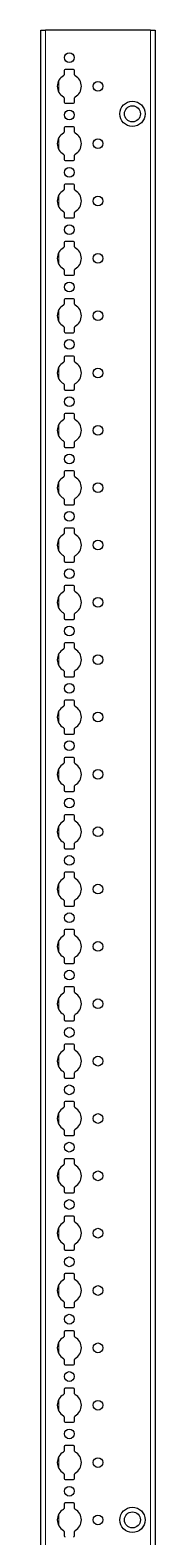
# Model space of a CAD drawing. Header units: millimetres. Extents: x -199 to 3457, y -2247 to 1507.
# Drawn here: x 3407 to 3457, y -210 to 447 of the extents above; entities that cross this region are included whole.
import ezdxf

# ---------------------------------------------------------------- set-up
doc = ezdxf.new("R2010")
doc.units = ezdxf.units.MM

msp = doc.modelspace()

# ---------------------------------------------------------------- linework, layer by layer
at = {"color": 7, "linetype": 'Continuous', "lineweight": 25}
for p, q in [((3407.43, -851.79), (3407.43, 447.21)), ((3407.43, 447.21), (3409.43, 447.21)), ((3455.13, 447.21), (3409.43, 447.21)), ((3455.13, 447.21), (3457.13, 447.21)), ((3457.13, 447.21), (3457.13, -851.79)), ((3417.48, 429.61), (3417.48, 427.73)), ((3421.58, 430.11), (3417.98, 430.11)), ((3422.08, 427.73), (3422.08, 429.61)), ((3417.48, 417.68), (3417.48, 415.81)), ((3417.98, 415.31), (3421.58, 415.31)), ((3422.08, 415.81), (3422.08, 417.68)), ((3417.48, 404.61), (3417.48, 402.73)), ((3421.58, 405.11), (3417.98, 405.11)), ((3422.08, 402.73), (3422.08, 404.61)), ((3417.48, 392.68), (3417.48, 390.81)), ((3417.98, 390.31), (3421.58, 390.31)), ((3422.08, 390.81), (3422.08, 392.68)), ((3417.48, 379.61), (3417.48, 377.73)), ((3421.58, 380.11), (3417.98, 380.11)), ((3422.08, 377.73), (3422.08, 379.61)), ((3417.48, 367.68), (3417.48, 365.81)), ((3417.98, 365.31), (3421.58, 365.31)), ((3422.08, 365.81), (3422.08, 367.68)), ((3421.58, 355.11), (3417.98, 355.11)), ((3417.48, 354.61), (3417.48, 352.73)), ((3422.08, 352.73), (3422.08, 354.61)), ((3417.48, 342.68), (3417.48, 340.81)), ((3422.08, 340.81), (3422.08, 342.68)), ((3417.98, 340.31), (3421.58, 340.31)), ((3417.48, 329.61), (3417.48, 327.73)), ((3421.58, 330.11), (3417.98, 330.11)), ((3422.08, 327.73), (3422.08, 329.61)), ((3417.48, 317.68), (3417.48, 315.81)), ((3422.08, 315.81), (3422.08, 317.68)), ((3417.98, 315.31), (3421.58, 315.31)), ((3417.48, 304.61), (3417.48, 302.73)), ((3421.58, 305.11), (3417.98, 305.11)), ((3422.08, 302.73), (3422.08, 304.61)), ((3417.48, 292.68), (3417.48, 290.81)), ((3417.98, 290.31), (3421.58, 290.31)), ((3422.08, 290.81), (3422.08, 292.68)), ((3417.48, 279.61), (3417.48, 277.73)), ((3421.58, 280.11), (3417.98, 280.11)), ((3422.08, 277.73), (3422.08, 279.61)), ((3417.48, 267.68), (3417.48, 265.81)), ((3417.98, 265.31), (3421.58, 265.31)), ((3422.08, 265.81), (3422.08, 267.68)), ((3417.48, 254.61), (3417.48, 252.73)), ((3421.58, 255.11), (3417.98, 255.11)), ((3422.08, 252.73), (3422.08, 254.61)), ((3417.48, 242.68), (3417.48, 240.81)), ((3417.98, 240.31), (3421.58, 240.31)), ((3422.08, 240.81), (3422.08, 242.68)), ((3421.58, 230.11), (3417.98, 230.11)), ((3417.48, 229.61), (3417.48, 227.73)), ((3422.08, 227.73), (3422.08, 229.61)), ((3417.48, 217.68), (3417.48, 215.81)), ((3422.08, 215.81), (3422.08, 217.68)), ((3417.98, 215.31), (3421.58, 215.31)), ((3417.48, 204.61), (3417.48, 202.73)), ((3421.58, 205.11), (3417.98, 205.11)), ((3422.08, 202.73), (3422.08, 204.61)), ((3417.48, 192.68), (3417.48, 190.81)), ((3422.08, 190.81), (3422.08, 192.68)), ((3417.98, 190.31), (3421.58, 190.31)), ((3417.48, 179.61), (3417.48, 177.73)), ((3421.58, 180.11), (3417.98, 180.11)), ((3422.08, 177.73), (3422.08, 179.61)), ((3417.48, 167.68), (3417.48, 165.81)), ((3417.98, 165.31), (3421.58, 165.31)), ((3422.08, 165.81), (3422.08, 167.68)), ((3417.48, 154.61), (3417.48, 152.73)), ((3421.58, 155.11), (3417.98, 155.11)), ((3422.08, 152.73), (3422.08, 154.61)), ((3417.48, 142.68), (3417.48, 140.81)), ((3417.98, 140.31), (3421.58, 140.31)), ((3422.08, 140.81), (3422.08, 142.68)), ((3417.48, 129.61), (3417.48, 127.73)), ((3421.58, 130.11), (3417.98, 130.11)), ((3422.08, 127.73), (3422.08, 129.61)), ((3417.48, 117.68), (3417.48, 115.81)), ((3417.98, 115.31), (3421.58, 115.31)), ((3422.08, 115.81), (3422.08, 117.68)), ((3421.58, 105.11), (3417.98, 105.11)), ((3417.48, 104.61), (3417.48, 102.73)), ((3422.08, 102.73), (3422.08, 104.61)), ((3417.48, 92.68), (3417.48, 90.81)), ((3422.08, 90.81), (3422.08, 92.68)), ((3417.98, 90.31), (3421.58, 90.31)), ((3417.48, 79.61), (3417.48, 77.73)), ((3421.58, 80.11), (3417.98, 80.11)), ((3422.08, 77.73), (3422.08, 79.61)), ((3417.48, 67.68), (3417.48, 65.81)), ((3422.08, 65.81), (3422.08, 67.68)), ((3417.98, 65.31), (3421.58, 65.31)), ((3417.48, 54.61), (3417.48, 52.73)), ((3421.58, 55.11), (3417.98, 55.11)), ((3422.08, 52.73), (3422.08, 54.61)), ((3417.48, 42.68), (3417.48, 40.81)), ((3417.98, 40.31), (3421.58, 40.31)), ((3422.08, 40.81), (3422.08, 42.68)), ((3417.48, 29.61), (3417.48, 27.73)), ((3421.58, 30.11), (3417.98, 30.11)), ((3422.08, 27.73), (3422.08, 29.61)), ((3417.48, 17.68), (3417.48, 15.81)), ((3417.98, 15.31), (3421.58, 15.31)), ((3422.08, 15.81), (3422.08, 17.68)), ((3417.48, 4.61), (3417.48, 2.73)), ((3421.58, 5.11), (3417.98, 5.11)), ((3422.08, 2.73), (3422.08, 4.61)), ((3417.48, -7.32), (3417.48, -9.19)), ((3417.98, -9.69), (3421.58, -9.69)), ((3422.08, -9.19), (3422.08, -7.32)), ((3417.48, -20.39), (3417.48, -22.27)), ((3421.58, -19.89), (3417.98, -19.89)), ((3422.08, -22.27), (3422.08, -20.39)), ((3417.48, -32.32), (3417.48, -34.19)), ((3422.08, -34.19), (3422.08, -32.32)), ((3417.98, -34.69), (3421.58, -34.69)), ((3417.48, -45.39), (3417.48, -47.27)), ((3421.58, -44.89), (3417.98, -44.89)), ((3422.08, -47.27), (3422.08, -45.39)), ((3417.48, -57.32), (3417.48, -59.19)), ((3422.08, -59.19), (3422.08, -57.32)), ((3417.98, -59.69), (3421.58, -59.69)), ((3417.48, -70.39), (3417.48, -72.27)), ((3421.58, -69.89), (3417.98, -69.89)), ((3422.08, -72.27), (3422.08, -70.39)), ((3417.48, -82.32), (3417.48, -84.19)), ((3417.98, -84.69), (3421.58, -84.69)), ((3422.08, -84.19), (3422.08, -82.32)), ((3417.48, -95.39), (3417.48, -97.27)), ((3421.58, -94.89), (3417.98, -94.89)), ((3422.08, -97.27), (3422.08, -95.39)), ((3417.48, -107.32), (3417.48, -109.19)), ((3417.98, -109.69), (3421.58, -109.69)), ((3422.08, -109.19), (3422.08, -107.32)), ((3417.48, -120.39), (3417.48, -122.27)), ((3421.58, -119.89), (3417.98, -119.89)), ((3422.08, -122.27), (3422.08, -120.39)), ((3417.48, -132.32), (3417.48, -134.19)), ((3417.98, -134.69), (3421.58, -134.69)), ((3422.08, -134.19), (3422.08, -132.32)), ((3417.48, -145.39), (3417.48, -147.27)), ((3421.58, -144.89), (3417.98, -144.89)), ((3422.08, -147.27), (3422.08, -145.39)), ((3417.48, -157.32), (3417.48, -159.19)), ((3422.08, -159.19), (3422.08, -157.32)), ((3417.98, -159.69), (3421.58, -159.69)), ((3417.48, -170.39), (3417.48, -172.27)), ((3421.58, -169.89), (3417.98, -169.89)), ((3422.08, -172.27), (3422.08, -170.39)), ((3417.48, -182.32), (3417.48, -184.19)), ((3422.08, -184.19), (3422.08, -182.32)), ((3417.98, -184.69), (3421.58, -184.69)), ((3417.48, -195.39), (3417.48, -197.27)), ((3421.58, -194.89), (3417.98, -194.89)), ((3422.08, -197.27), (3422.08, -195.39)), ((3417.48, -207.32), (3417.48, -209.19)), ((3422.08, -209.19), (3422.08, -207.32))]:
    msp.add_line(p, q, dxfattribs=at)
at = {"color": 8, "linetype": 'Continuous', "lineweight": 18}
for p, q in [((3409.43, 447.21), (3409.43, -851.79)), ((3455.13, -851.79), (3455.13, 447.21)), ((3415.28, 425.41), (3415.28, 420)), ((3415.28, 400.41), (3415.28, 395)), ((3415.28, 375.41), (3415.28, 370)), ((3415.28, 350.41), (3415.28, 345)), ((3415.28, 325.41), (3415.28, 320)), ((3415.28, 300.41), (3415.28, 295)), ((3415.28, 275.41), (3415.28, 270)), ((3415.28, 250.41), (3415.28, 245)), ((3415.28, 225.41), (3415.28, 220)), ((3415.28, 200.41), (3415.28, 195)), ((3415.28, 175.41), (3415.28, 170)), ((3415.28, 150.41), (3415.28, 145)), ((3415.28, 125.41), (3415.28, 120)), ((3415.28, 100.41), (3415.28, 95)), ((3415.28, 75.41), (3415.28, 70)), ((3415.28, 50.41), (3415.28, 45)), ((3415.28, 25.41), (3415.28, 20)), ((3415.28, 0.41), (3415.28, -5)), ((3415.28, -24.59), (3415.28, -30)), ((3415.28, -49.59), (3415.28, -55)), ((3415.28, -74.59), (3415.28, -80)), ((3415.28, -99.59), (3415.28, -105)), ((3415.28, -124.59), (3415.28, -130)), ((3415.28, -149.59), (3415.28, -155)), ((3415.28, -174.59), (3415.28, -180)), ((3415.28, -199.59), (3415.28, -205))]:
    msp.add_line(p, q, dxfattribs=at)
at = {"color": 7, "linetype": 'Continuous', "lineweight": 25}
for centre, radius in [((3419.78, 435.21), 2.13), ((3432.28, 422.71), 2.12), ((3447.28, 410.71), 5.5), ((3447.28, 410.71), 3.5), ((3419.78, 410.21), 2.13), ((3432.28, 397.71), 2.12), ((3419.78, 385.21), 2.13), ((3432.28, 372.71), 2.12), ((3419.78, 360.21), 2.13), ((3432.28, 347.71), 2.12), ((3419.78, 335.21), 2.13), ((3432.28, 322.71), 2.12), ((3419.78, 310.21), 2.13), ((3432.28, 297.71), 2.12), ((3419.78, 285.21), 2.13), ((3432.28, 272.71), 2.12), ((3419.78, 260.21), 2.13), ((3432.28, 247.71), 2.12), ((3419.78, 235.21), 2.13), ((3432.28, 222.71), 2.12), ((3419.78, 210.21), 2.13), ((3432.28, 197.71), 2.12), ((3419.78, 185.21), 2.12), ((3432.28, 172.71), 2.12), ((3419.78, 160.21), 2.12), ((3432.28, 147.71), 2.12), ((3419.78, 135.21), 2.12), ((3432.28, 122.71), 2.12), ((3419.78, 110.21), 2.12), ((3432.28, 97.71), 2.12), ((3419.78, 85.21), 2.12), ((3432.28, 72.71), 2.12), ((3419.78, 60.21), 2.12), ((3432.28, 47.71), 2.12), ((3419.78, 35.21), 2.12), ((3432.28, 22.71), 2.12), ((3419.78, 10.21), 2.12), ((3432.28, -2.29), 2.12), ((3419.78, -14.79), 2.12), ((3432.28, -27.29), 2.12), ((3419.78, -39.79), 2.12), ((3432.28, -52.29), 2.12), ((3419.78, -64.79), 2.12), ((3432.28, -77.29), 2.12), ((3419.78, -89.79), 2.12), ((3432.28, -102.29), 2.12), ((3419.78, -114.79), 2.12), ((3432.28, -127.29), 2.12), ((3419.78, -139.79), 2.12), ((3432.28, -152.29), 2.12), ((3419.78, -164.79), 2.12), ((3432.28, -177.29), 2.12), ((3419.78, -189.79), 2.12), ((3447.28, -202.29), 5.5), ((3432.28, -202.29), 2.12), ((3447.28, -202.29), 3.5)]:
    msp.add_circle(centre, radius, dxfattribs=at)
for centre, radius, start, end in [((3419.78, 422.71), 5.25, 119.14074, 240.85926), ((3416.98, 427.73), 0.5, 299.14074, 0), ((3417.98, 429.61), 0.5, 90, 180), ((3421.58, 429.61), 0.5, 360, 90), ((3422.58, 427.73), 0.5, 180, 240.85926), ((3419.78, 422.71), 5.25, 299.14074, 60.85926), ((3416.98, 417.68), 0.5, 0, 60.85926), ((3417.98, 415.81), 0.5, 180, 270), ((3421.58, 415.81), 0.5, 270, 0), ((3422.58, 417.68), 0.5, 119.14074, 180), ((3419.78, 397.71), 5.25, 119.14074, 240.85926), ((3416.98, 402.73), 0.5, 299.14074, 0), ((3417.98, 404.61), 0.5, 90, 180), ((3421.58, 404.61), 0.5, 0, 90), ((3422.58, 402.73), 0.5, 180, 240.85926), ((3419.78, 397.71), 5.25, 299.14074, 60.85926), ((3416.98, 392.68), 0.5, 0, 60.85926), ((3417.98, 390.81), 0.5, 180, 270), ((3421.58, 390.81), 0.5, 270, 0), ((3422.58, 392.68), 0.5, 119.14074, 180), ((3419.78, 372.71), 5.25, 119.14074, 240.85926), ((3416.98, 377.73), 0.5, 299.14074, 0), ((3417.98, 379.61), 0.5, 90, 180), ((3421.58, 379.61), 0.5, 0, 90), ((3422.58, 377.73), 0.5, 180, 240.85926), ((3419.78, 372.71), 5.25, 299.14074, 60.85926), ((3416.98, 367.68), 0.5, 0, 60.85926), ((3422.58, 367.68), 0.5, 119.14074, 180), ((3417.98, 365.81), 0.5, 180, 270), ((3421.58, 365.81), 0.5, 270, 0), ((3417.98, 354.61), 0.5, 90, 180), ((3421.58, 354.61), 0.5, 0, 90), ((3419.78, 347.71), 5.25, 119.14074, 240.85926), ((3416.98, 352.73), 0.5, 299.14074, 0), ((3422.58, 352.73), 0.5, 180, 240.85926), ((3419.78, 347.71), 5.25, 299.14074, 60.85926), ((3416.98, 342.68), 0.5, 0, 60.85926), ((3422.58, 342.68), 0.5, 119.14074, 180), ((3417.98, 340.81), 0.5, 180, 270), ((3421.58, 340.81), 0.5, 270, 0), ((3417.98, 329.61), 0.5, 90, 180), ((3421.58, 329.61), 0.5, 0, 90), ((3419.78, 322.71), 5.25, 119.14074, 240.85926), ((3416.98, 327.73), 0.5, 299.14074, 0), ((3422.58, 327.73), 0.5, 180, 240.85926), ((3419.78, 322.71), 5.25, 299.14074, 60.85926), ((3416.98, 317.68), 0.5, 0, 60.85926), ((3417.98, 315.81), 0.5, 180, 270), ((3421.58, 315.81), 0.5, 270, 0), ((3422.58, 317.68), 0.5, 119.14074, 180), ((3419.78, 297.71), 5.25, 119.14074, 240.85926), ((3416.98, 302.73), 0.5, 299.14074, 0), ((3417.98, 304.61), 0.5, 90, 180), ((3421.58, 304.61), 0.5, 0, 90), ((3422.58, 302.73), 0.5, 180, 240.85926), ((3419.78, 297.71), 5.25, 299.14074, 60.85926), ((3416.98, 292.68), 0.5, 0, 60.85926), ((3417.98, 290.81), 0.5, 180, 270), ((3421.58, 290.81), 0.5, 270, 0), ((3422.58, 292.68), 0.5, 119.14074, 180), ((3419.78, 272.71), 5.25, 119.14074, 240.85926), ((3416.98, 277.73), 0.5, 299.14074, 0), ((3417.98, 279.61), 0.5, 90, 180), ((3421.58, 279.61), 0.5, 0, 90), ((3422.58, 277.73), 0.5, 180, 240.85926), ((3419.78, 272.71), 5.25, 299.14074, 60.85926), ((3416.98, 267.68), 0.5, 0, 60.85926), ((3417.98, 265.81), 0.5, 180, 270), ((3421.58, 265.81), 0.5, 270, 0), ((3422.58, 267.68), 0.5, 119.14074, 180), ((3419.78, 247.71), 5.25, 119.14074, 240.85926), ((3416.98, 252.73), 0.5, 299.14074, 0), ((3417.98, 254.61), 0.5, 90, 180), ((3421.58, 254.61), 0.5, 0, 90), ((3422.58, 252.73), 0.5, 180, 240.85926), ((3419.78, 247.71), 5.25, 299.14074, 60.85926), ((3416.98, 242.68), 0.5, 0, 60.85926), ((3422.58, 242.68), 0.5, 119.14074, 180), ((3417.98, 240.81), 0.5, 180, 270), ((3421.58, 240.81), 0.5, 270, 0), ((3417.98, 229.61), 0.5, 90, 180), ((3421.58, 229.61), 0.5, 0, 90), ((3419.78, 222.71), 5.25, 119.14074, 240.85926), ((3416.98, 227.73), 0.5, 299.14074, 0), ((3422.58, 227.73), 0.5, 180, 240.85926), ((3419.78, 222.71), 5.25, 299.14074, 60.85926), ((3416.98, 217.68), 0.5, 0, 60.85926), ((3422.58, 217.68), 0.5, 119.14074, 180), ((3417.98, 215.81), 0.5, 180, 270), ((3421.58, 215.81), 0.5, 270, 0), ((3417.98, 204.61), 0.5, 90, 180), ((3421.58, 204.61), 0.5, 0, 90), ((3419.78, 197.71), 5.25, 119.14074, 240.85926), ((3416.98, 202.73), 0.5, 299.14074, 0), ((3422.58, 202.73), 0.5, 180, 240.85926), ((3419.78, 197.71), 5.25, 299.14074, 60.85926), ((3416.98, 192.68), 0.5, 0, 60.85926), ((3417.98, 190.81), 0.5, 180, 270), ((3421.58, 190.81), 0.5, 270, 0), ((3422.58, 192.68), 0.5, 119.14074, 180), ((3416.98, 177.73), 0.5, 299.14074, 0), ((3417.98, 179.61), 0.5, 90, 180), ((3421.58, 179.61), 0.5, 0, 90), ((3422.58, 177.73), 0.5, 180, 240.85926), ((3419.78, 172.71), 5.25, 119.14074, 240.85926), ((3419.78, 172.71), 5.25, 299.14074, 60.85926), ((3416.98, 167.68), 0.5, 0, 60.85926), ((3417.98, 165.81), 0.5, 180, 270), ((3421.58, 165.81), 0.5, 270, 0), ((3422.58, 167.68), 0.5, 119.14074, 180), ((3419.78, 147.71), 5.25, 119.14074, 240.85926), ((3416.98, 152.73), 0.5, 299.14074, 0), ((3417.98, 154.61), 0.5, 90, 180), ((3421.58, 154.61), 0.5, 0, 90), ((3422.58, 152.73), 0.5, 180, 240.85926), ((3419.78, 147.71), 5.25, 299.14074, 60.85926), ((3416.98, 142.68), 0.5, 0, 60.85926), ((3417.98, 140.81), 0.5, 180, 270), ((3421.58, 140.81), 0.5, 270, 0), ((3422.58, 142.68), 0.5, 119.14074, 180), ((3419.78, 122.71), 5.25, 119.14074, 240.85926), ((3416.98, 127.73), 0.5, 299.14074, 0), ((3417.98, 129.61), 0.5, 90, 180), ((3421.58, 129.61), 0.5, 0, 90), ((3422.58, 127.73), 0.5, 180, 240.85926), ((3419.78, 122.71), 5.25, 299.14074, 60.85926), ((3416.98, 117.68), 0.5, 0, 60.85926), ((3417.98, 115.81), 0.5, 180, 270), ((3421.58, 115.81), 0.5, 270, 0), ((3422.58, 117.68), 0.5, 119.14074, 180), ((3417.98, 104.61), 0.5, 90, 180), ((3421.58, 104.61), 0.5, 0, 90), ((3419.78, 97.71), 5.25, 119.14074, 240.85926), ((3416.98, 102.73), 0.5, 299.14074, 0), ((3422.58, 102.73), 0.5, 180, 240.85926), ((3419.78, 97.71), 5.25, 299.14074, 60.85926), ((3416.98, 92.68), 0.5, 0, 60.85926), ((3422.58, 92.68), 0.5, 119.14074, 180), ((3417.98, 90.81), 0.5, 180, 270), ((3421.58, 90.81), 0.5, 270, 0), ((3417.98, 79.61), 0.5, 90, 180), ((3421.58, 79.61), 0.5, 0, 90), ((3419.78, 72.71), 5.25, 119.14074, 240.85926), ((3416.98, 77.73), 0.5, 299.14074, 0), ((3422.58, 77.73), 0.5, 180, 240.85926), ((3419.78, 72.71), 5.25, 299.14074, 60.85926), ((3416.98, 67.68), 0.5, 0, 60.85926), ((3417.98, 65.81), 0.5, 180, 270), ((3421.58, 65.81), 0.5, 270, 0), ((3422.58, 67.68), 0.5, 119.14074, 180), ((3416.98, 52.73), 0.5, 299.14074, 0), ((3417.98, 54.61), 0.5, 90, 180), ((3421.58, 54.61), 0.5, 0, 90), ((3422.58, 52.73), 0.5, 180, 240.85926), ((3419.78, 47.71), 5.25, 119.14074, 240.85926), ((3419.78, 47.71), 5.25, 299.14074, 60.85926), ((3416.98, 42.68), 0.5, 0, 60.85926), ((3417.98, 40.81), 0.5, 180, 270), ((3421.58, 40.81), 0.5, 270, 0), ((3422.58, 42.68), 0.5, 119.14074, 180), ((3419.78, 22.71), 5.25, 119.14074, 240.85926), ((3416.98, 27.73), 0.5, 299.14074, 0), ((3417.98, 29.61), 0.5, 90, 180), ((3421.58, 29.61), 0.5, 0, 90), ((3422.58, 27.73), 0.5, 180, 240.85926), ((3419.78, 22.71), 5.25, 299.14074, 60.85926), ((3416.98, 17.68), 0.5, 0, 60.85926), ((3417.98, 15.81), 0.5, 180, 270), ((3421.58, 15.81), 0.5, 270, 0), ((3422.58, 17.68), 0.5, 119.14074, 180), ((3419.78, -2.29), 5.25, 119.14074, 240.85926), ((3416.98, 2.73), 0.5, 299.14074, 0), ((3417.98, 4.61), 0.5, 90, 180), ((3421.58, 4.61), 0.5, 0, 90), ((3422.58, 2.73), 0.5, 180, 240.85926), ((3419.78, -2.29), 5.25, 299.14074, 60.85926), ((3416.98, -7.32), 0.5, 0, 60.85926), ((3417.98, -9.19), 0.5, 180, 270), ((3421.58, -9.19), 0.5, 270, 0), ((3422.58, -7.32), 0.5, 119.14074, 180), ((3419.78, -27.29), 5.25, 119.14074, 240.85926), ((3416.98, -22.27), 0.5, 299.14074, 0), ((3417.98, -20.39), 0.5, 90, 180), ((3421.58, -20.39), 0.5, 0, 90), ((3422.58, -22.27), 0.5, 180, 240.85926), ((3419.78, -27.29), 5.25, 299.14074, 60.85926), ((3416.98, -32.32), 0.5, 0, 60.85926), ((3422.58, -32.32), 0.5, 119.14074, 180), ((3417.98, -34.19), 0.5, 180, 270), ((3421.58, -34.19), 0.5, 270, 0), ((3417.98, -45.39), 0.5, 90, 180), ((3421.58, -45.39), 0.5, 0, 90), ((3419.78, -52.29), 5.25, 119.14074, 240.85926), ((3416.98, -47.27), 0.5, 299.14074, 0), ((3422.58, -47.27), 0.5, 180, 240.85926), ((3419.78, -52.29), 5.25, 299.14074, 60.85926), ((3416.98, -57.32), 0.5, 0, 60.85926), ((3422.58, -57.32), 0.5, 119.14074, 180), ((3417.98, -59.19), 0.5, 180, 270), ((3421.58, -59.19), 0.5, 270, 0), ((3417.98, -70.39), 0.5, 90, 180), ((3421.58, -70.39), 0.5, 0, 90), ((3419.78, -77.29), 5.25, 119.14074, 240.85926), ((3416.98, -72.27), 0.5, 299.14074, 0), ((3422.58, -72.27), 0.5, 180, 240.85926), ((3419.78, -77.29), 5.25, 299.14074, 60.85926), ((3416.98, -82.32), 0.5, 0, 60.85926), ((3417.98, -84.19), 0.5, 180, 270), ((3421.58, -84.19), 0.5, 270, 0), ((3422.58, -82.32), 0.5, 119.14074, 180), ((3419.78, -102.29), 5.25, 119.14074, 240.85926), ((3416.98, -97.27), 0.5, 299.14074, 0), ((3417.98, -95.39), 0.5, 90, 180), ((3421.58, -95.39), 0.5, 0, 90), ((3422.58, -97.27), 0.5, 180, 240.85926), ((3419.78, -102.29), 5.25, 299.14074, 60.85926), ((3416.98, -107.32), 0.5, 0, 60.85926), ((3417.98, -109.19), 0.5, 180, 270), ((3421.58, -109.19), 0.5, 270, 0), ((3422.58, -107.32), 0.5, 119.14074, 180), ((3419.78, -127.29), 5.25, 119.14074, 240.85926), ((3416.98, -122.27), 0.5, 299.14074, 0), ((3417.98, -120.39), 0.5, 90, 180), ((3421.58, -120.39), 0.5, 0, 90), ((3422.58, -122.27), 0.5, 180, 240.85926), ((3419.78, -127.29), 5.25, 299.14074, 60.85926), ((3416.98, -132.32), 0.5, 0, 60.85926), ((3417.98, -134.19), 0.5, 180, 270), ((3421.58, -134.19), 0.5, 270, 0), ((3422.58, -132.32), 0.5, 119.14074, 180), ((3419.78, -152.29), 5.25, 119.14074, 240.85926), ((3416.98, -147.27), 0.5, 299.14074, 0), ((3417.98, -145.39), 0.5, 90, 180), ((3421.58, -145.39), 0.5, 0, 90), ((3422.58, -147.27), 0.5, 180, 240.85926), ((3419.78, -152.29), 5.25, 299.14074, 60.85926), ((3416.98, -157.32), 0.5, 0, 60.85926), ((3422.58, -157.32), 0.5, 119.14074, 180), ((3417.98, -159.19), 0.5, 180, 270), ((3421.58, -159.19), 0.5, 270, 0), ((3417.98, -170.39), 0.5, 90, 180), ((3421.58, -170.39), 0.5, 0, 90), ((3419.78, -177.29), 5.25, 119.14074, 240.85926), ((3416.98, -172.27), 0.5, 299.14074, 0), ((3422.58, -172.27), 0.5, 180, 240.85926), ((3419.78, -177.29), 5.25, 299.14074, 60.85926), ((3416.98, -182.32), 0.5, 0, 60.85926), ((3422.58, -182.32), 0.5, 119.14074, 180), ((3417.98, -184.19), 0.5, 180, 270), ((3421.58, -184.19), 0.5, 270, 0), ((3417.98, -195.39), 0.5, 90, 180), ((3421.58, -195.39), 0.5, 0, 90), ((3419.78, -202.29), 5.25, 119.14074, 240.85926), ((3416.98, -197.27), 0.5, 299.14074, 0), ((3422.58, -197.27), 0.5, 180, 240.85926), ((3419.78, -202.29), 5.25, 299.14074, 60.85926), ((3416.98, -207.32), 0.5, 0, 60.85926), ((3417.98, -209.19), 0.5, 180, 270), ((3421.58, -209.19), 0.5, 270, 0), ((3422.58, -207.32), 0.5, 119.14074, 180)]:
    msp.add_arc(centre, radius, start, end, dxfattribs=at)

doc.saveas('drawing.dxf')
